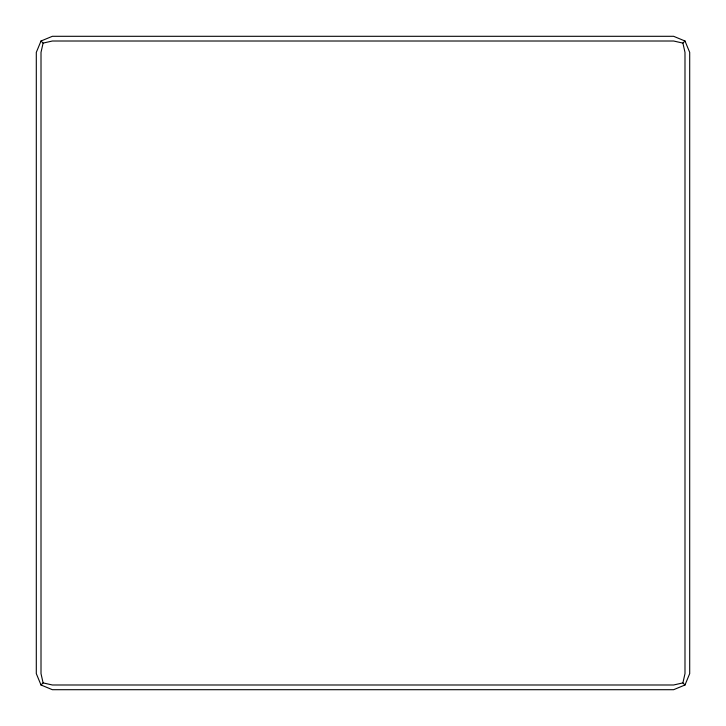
<?xml version="1.0" encoding="UTF-8"?>
<svg xmlns="http://www.w3.org/2000/svg" width="726" height="726" viewBox="0 0 726 726"><rect width="100%" height="100%" fill="white"/><g stroke="black" fill="none" stroke-linecap="round" stroke-linejoin="round"><path stroke-width="1.09" d="M41.01 41.01L43.097 43.097L41.01 52.381L41.01 673.619L43.097 682.903L41.01 684.99L52.381 689.7L673.619 689.7L684.99 684.99L689.7 673.619L689.7 52.381L684.99 41.01L673.619 36.3L52.381 36.3L41.01 41.01L36.3 52.381L36.3 673.619L41.01 684.99M684.99 684.99L682.903 682.903L684.99 673.619L684.99 52.381L682.903 43.097L684.99 41.01M43.097 43.097L52.381 41.01L673.619 41.01L682.903 43.097M682.903 682.903L673.619 684.99L52.381 684.99L43.097 682.903"/></g></svg>
